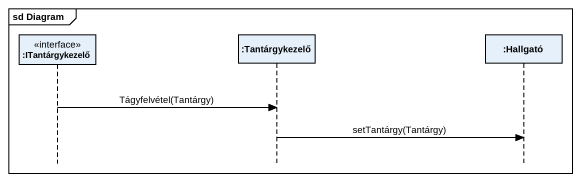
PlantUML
@startuml
mainframe sd Diagram
hide footbox
participant ":ITantárgykezelő" as ITantárgykezelő <<interface>>
participant ":Tantárgykezelő" as Tantárgykezelő
participant ":Hallgató" as Hallgató

ITantárgykezelő -> Tantárgykezelő : Tágyfelvétel(Tantárgy)
Tantárgykezelő -> Hallgató : setTantárgy(Tantárgy)
@enduml
